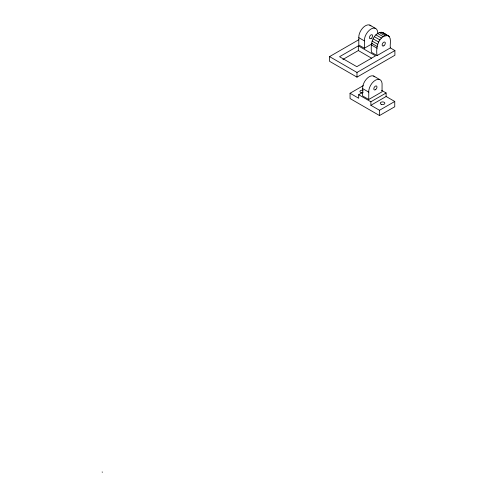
<?xml version="1.0" encoding="UTF-8"?>
<svg xmlns="http://www.w3.org/2000/svg" width="497" height="497" viewBox="0 0 497 497"><rect width="100%" height="100%" fill="white"/><g stroke="black" fill="none" stroke-linecap="round" stroke-linejoin="round"><path stroke-width="0.75" d="M370.936 25.9A9.462 5.461 -60 0 0 364.015 26.763A9.462 5.461 -60 0 0 358.859 35.921L358.791 45.01L364.376 48.234L372.334 43.643M364.376 48.234L364.444 39.145A9.462 5.461 -60 0 1 371.346 28.814A9.462 5.461 -60 0 1 377.695 32.212L377.633 33.808M390.331 47.917C389.747 44.177 391.518 39.797 389.219 36.461C386.126 34.896 383.088 31.212 379.323 32.529C371.849 35.846 370.513 45.109 371.489 52.34L377.074 55.571L390.331 47.917L394.904 50.557L394.904 55.248L356.983 77.141L329.554 61.305L329.554 56.608L358.828 39.71M377.074 55.571C375.608 48.091 378.441 35.138 388.045 35.647M368.731 99.487L368.799 90.386A9.474 5.467 -60 0 1 375.707 80.042A9.474 5.467 -60 0 1 382.069 83.446L382.05 91.796L368.731 99.487L362.636 95.964L362.704 86.869A9.474 5.467 -60 0 1 367.867 77.7A9.474 5.467 -60 0 1 374.794 76.836M358.331 45.861L339.538 56.714L356.809 66.679L375.602 55.832L358.331 45.861L358.331 50.551L342.893 59.466M329.554 56.608L356.983 72.45L394.904 50.557M386.119 96.493L386.119 92.97L370.88 101.767L370.88 105.289L386.119 96.493L394.755 101.475L394.755 106.756L379.515 115.552L350.056 98.543L350.056 93.262L363.307 85.614M350.056 93.262L358.691 98.251L358.691 94.728L363.326 92.051M370.88 105.289L379.515 110.272L394.755 101.475M102.096 472.02L102.562 472.15M369.762 25.092L375.347 28.317M389.219 36.461L382.46 32.423M380.988 32.181L386.579 35.405M379.323 32.529L384.914 35.753M377.577 33.442L383.168 36.666M375.875 34.858L381.46 38.083M374.322 36.679L379.907 39.903M373.03 38.785L378.621 42.009M372.085 41.027L377.677 44.252M371.557 43.251L377.142 46.476M358.791 37.66L364.376 40.884M371.489 44.991L377.074 48.215M358.331 50.551L371.619 58.224M373.62 76.022L379.714 79.545M381.628 90.379L386.119 92.97M362.636 88.609L368.731 92.125M358.691 94.728L370.88 101.767M379.515 110.272L379.515 115.552M356.983 72.45L356.983 77.141M362.493 92.827A2.299 1.329 0 0 1 359.977 91.299A2.299 1.329 0 0 1 363.177 90.292M381.398 104.376A2.299 1.329 0 0 0 384.864 103.246A2.299 1.329 0 0 0 381.435 102.078A2.299 1.329 0 0 0 381.398 104.376M375.527 89.684A2.224 1.286 -60 0 0 376.683 86.161A2.224 1.286 -60 0 0 373.968 87.994A2.224 1.286 -60 0 0 375.527 89.684M383.864 45.78A2.224 1.286 -60 0 0 385.02 42.257A2.224 1.286 -60 0 0 382.305 44.09A2.224 1.286 -60 0 0 383.864 45.78M371.166 38.443A2.224 1.286 -60 0 0 372.321 34.927A2.224 1.286 -60 0 0 369.606 36.759A2.224 1.286 -60 0 0 371.166 38.443"/></g></svg>
